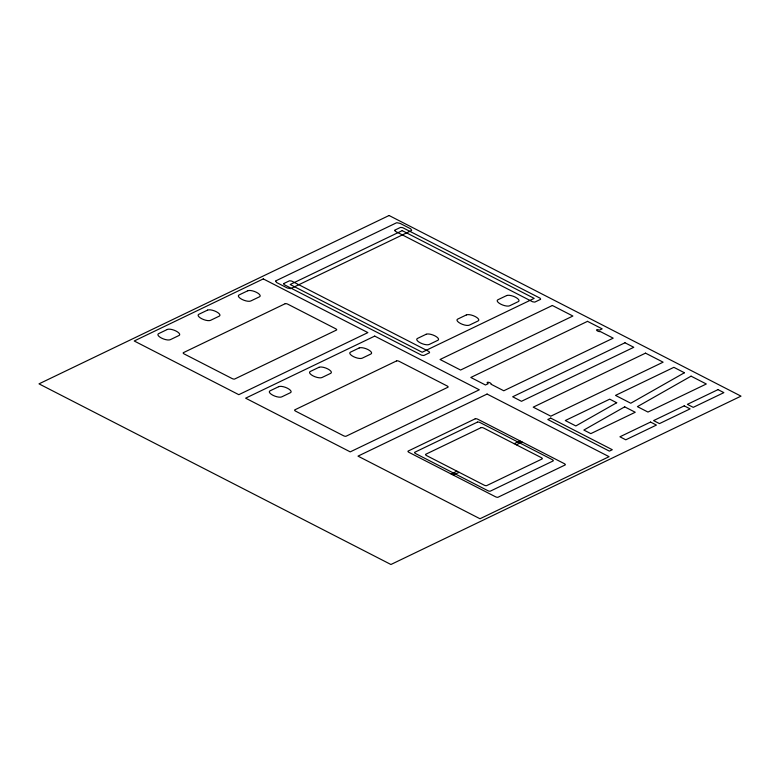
<?xml version="1.0" encoding="UTF-8"?>
<svg xmlns="http://www.w3.org/2000/svg" width="780" height="780" viewBox="0 0 780 780"><rect width="100%" height="100%" fill="white"/><g stroke="black" fill="none" stroke-linecap="round" stroke-linejoin="round"><path stroke-width="1.17" d="M451.152 474.006L456.982 471.198M514.166 443.703L519.997 440.895M453.316 475.118L459.157 472.31M516.331 444.815L522.171 442.006M275.632 281.2L276.676 282.555L287.225 287.976L290.384 288.619A4.748 1.687 20.2 0 0 291.115 288.434L411.274 230.646A4.748 1.687 20.2 0 0 411.674 230.295L410.68 228.813L400.13 223.392L396.981 222.749A4.748 1.687 20.2 0 0 396.24 222.934L276.081 280.722A4.748 1.687 20.2 0 0 275.681 281.073L275.632 281.2M283.706 283.774L284.193 284.612A1.599 0.566 20.2 0 0 284.632 284.885L421.219 354.988A1.599 0.566 20.2 0 0 421.746 355.222L423.589 355.475A3.588 1.277 20.2 0 0 424.144 355.339L429.283 352.862A3.588 1.277 20.2 0 0 429.595 352.589L429.136 351.663A1.599 0.566 20.2 0 0 428.698 351.4L292.11 281.287A1.599 0.566 20.2 0 0 291.584 281.063L289.741 280.8A3.588 1.277 20.2 0 0 289.185 280.946L284.037 283.423A3.588 1.277 20.2 0 0 283.735 283.686L283.735 283.686M394.738 230.383L395.236 231.211A1.599 0.566 20.2 0 0 395.674 231.484L532.252 301.597A1.599 0.566 20.2 0 0 532.789 301.821L534.632 302.084A3.588 1.277 20.2 0 0 535.178 301.938L540.325 299.462A3.588 1.277 20.2 0 0 540.628 299.198L540.169 298.272A1.599 0.566 20.2 0 0 539.731 297.999L403.143 227.887A1.599 0.566 20.2 0 0 402.616 227.662L400.774 227.409A3.588 1.277 20.2 0 0 400.218 227.546L395.08 230.022A3.588 1.277 20.2 0 0 394.768 230.295L394.768 230.295M616.697 402.743L575.845 425.948L565.295 420.537L609.736 399.165L616.697 402.743M684.411 372.752L630.757 403.231L615.508 395.401L673.871 367.331L684.411 372.752M624.692 406.848L583.84 430.053L590.811 433.631L635.242 412.259L624.692 406.848M691.07 376.165L637.406 406.643L647.956 412.055L706.319 383.994L691.07 376.165M389.074 215.504L39 383.857L390.926 564.496L741 396.142L389.074 215.504M263.279 278.909L134.209 340.987L238.807 394.68L367.887 332.602L263.279 278.909M167.31 329.462L158.564 333.674A6.922 2.457 20.2 0 0 161.509 338.081A6.922 2.457 20.2 0 0 170.293 339.69L179.039 335.478A6.922 2.457 20.2 0 0 176.095 331.071A6.922 2.457 20.2 0 0 167.31 329.462M207.548 310.118L198.793 314.32A6.922 2.457 20.2 0 0 201.737 318.737A6.922 2.457 20.2 0 0 210.522 320.346L219.278 316.134A6.922 2.457 20.2 0 0 216.323 311.717A6.922 2.457 20.2 0 0 207.548 310.118M247.777 290.764L239.021 294.976A6.922 2.457 20.2 0 0 241.976 299.393A6.922 2.457 20.2 0 0 250.75 300.992L259.506 296.79A6.922 2.457 20.2 0 0 256.561 292.373A6.922 2.457 20.2 0 0 247.777 290.764M402.207 230.636L290.18 284.505L422.156 352.248L534.183 298.379L402.207 230.636M285.188 303.703L183.368 352.667A2.077 0.741 20.2 0 0 184.255 353.993L232.05 378.524A2.077 0.741 20.2 0 0 234.692 379.012L336.502 330.047A2.077 0.741 20.2 0 0 335.624 328.721L287.82 304.19A2.077 0.741 20.2 0 0 285.188 303.703M374.712 336.102L245.632 398.18L350.24 451.873L479.31 389.795L374.712 336.102M278.733 386.656L269.987 390.868A6.922 2.457 20.2 0 0 272.932 395.275A6.922 2.457 20.2 0 0 281.716 396.883L290.472 392.671A6.922 2.457 20.2 0 0 287.518 388.264A6.922 2.457 20.2 0 0 278.733 386.656M318.971 367.312L310.216 371.514A6.922 2.457 20.2 0 0 313.17 375.931A6.922 2.457 20.2 0 0 321.945 377.54L330.7 373.327A6.922 2.457 20.2 0 0 327.756 368.911A6.922 2.457 20.2 0 0 318.971 367.312M359.2 347.958L350.444 352.17A6.922 2.457 20.2 0 0 353.398 356.587A6.922 2.457 20.2 0 0 362.183 358.186L370.929 353.983A6.922 2.457 20.2 0 0 367.985 349.567A6.922 2.457 20.2 0 0 359.2 347.958M426.163 334.259L417.407 338.471A6.922 2.457 20.2 0 0 420.352 342.888A6.922 2.457 20.2 0 0 429.136 344.497L437.892 340.285A6.922 2.457 20.2 0 0 434.938 335.868A6.922 2.457 20.2 0 0 426.163 334.259M466.391 314.915L457.636 319.127A6.922 2.457 20.2 0 0 460.59 323.534A6.922 2.457 20.2 0 0 469.365 325.143L478.12 320.941A6.922 2.457 20.2 0 0 475.176 316.524A6.922 2.457 20.2 0 0 466.391 314.915M506.62 295.571L497.874 299.773A6.922 2.457 20.2 0 0 500.818 304.19A6.922 2.457 20.2 0 0 509.603 305.799L518.349 301.587A6.922 2.457 20.2 0 0 515.404 297.18A6.922 2.457 20.2 0 0 506.62 295.571M396.61 360.896L294.791 409.861A2.077 0.741 20.2 0 0 295.678 411.187L343.473 435.718A2.077 0.741 20.2 0 0 346.115 436.205L447.935 387.241A2.077 0.741 20.2 0 0 447.047 385.915L399.243 361.384A2.077 0.741 20.2 0 0 396.61 360.896M552.357 305.487L440.047 359.502L460.58 370.042L572.89 316.027L552.357 305.487M587.506 321.35L470.808 377.471L485.472 384.998L488.251 383.662A2.077 0.741 20.2 0 1 487.363 382.337A2.077 0.741 20.2 0 1 489.996 382.824A2.077 0.741 20.2 0 1 490.883 384.14L503.783 390.77L613.187 338.159L600.278 331.539A2.077 0.741 20.2 0 1 597.646 331.052A2.077 0.741 20.2 0 1 596.758 329.726A2.077 0.741 20.2 0 1 599.391 330.213L602.17 328.877L587.506 321.35M487.081 394.056L358 456.134L479.993 518.749L609.073 456.68L487.081 394.056M624.985 342.771L512.675 396.776L521.469 401.3L633.789 347.285L624.985 342.771M475.244 418.802L408.154 451.064A2.077 0.741 20.2 0 0 409.032 452.39L495.436 496.733A2.077 0.741 20.2 0 0 498.069 497.221L565.168 464.948A2.077 0.741 20.2 0 0 564.281 463.632L477.886 419.279A2.077 0.741 20.2 0 0 475.244 418.802M477.457 422.107L414.736 452.273A2.077 0.741 20.2 0 0 415.623 453.59L487.763 490.63A2.077 0.741 20.2 0 0 490.406 491.107L553.127 460.941A2.077 0.741 20.2 0 0 552.24 459.625L480.09 422.584A2.077 0.741 20.2 0 0 477.457 422.107M481.143 427.625L425.714 454.282A2.077 0.741 20.2 0 0 426.601 455.608L484.078 485.111A2.077 0.741 20.2 0 0 486.72 485.589L542.149 458.933A2.077 0.741 20.2 0 0 541.261 457.606L483.776 428.103A2.077 0.741 20.2 0 0 481.143 427.625M645.518 353.145L533.208 407.16L550.807 416.188L663.117 362.173L645.518 353.145M550.709 418.109L547.794 419.503L609.385 451.123L612.3 449.719L550.709 418.109M650.559 422.058L619.925 436.79L625.784 439.803L656.419 425.071L650.559 422.058M684.226 405.863L653.591 420.595L659.461 423.608L690.095 408.876L684.226 405.863M718.019 389.62L687.385 404.352L693.245 407.355L723.879 392.632L718.019 389.62"/></g></svg>
